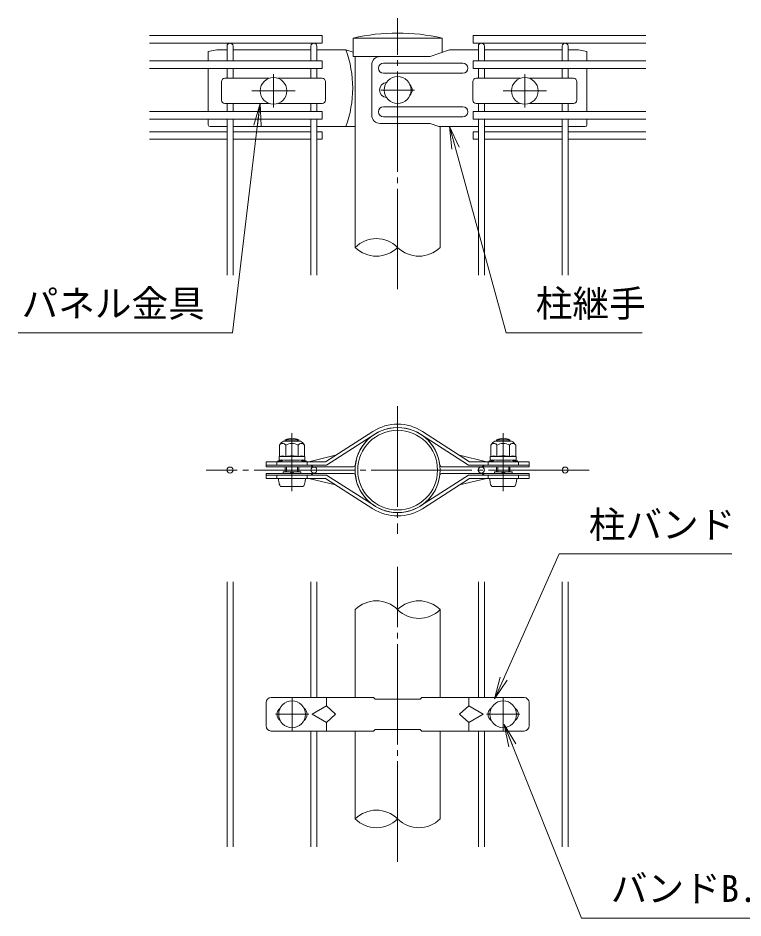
# Model space of a CAD drawing. Units: millimetres, scale not verified. Extents: x -4200 to 4200, y -2970 to 2970.
# Drawn here: x 2069 to 3368, y -436 to 1177 of the extents above; entities that cross this region are included whole.
import ezdxf
from ezdxf.enums import TextEntityAlignment as Align

# ---------------------------------------------------------------- set-up
doc = ezdxf.new("R2010")
doc.units = ezdxf.units.MM
doc.header["$LTSCALE"] = 10
doc.linetypes.add('LONG_CHAIN', pattern=[21, 18, -1, 1, -1])
doc.linetypes.add('LONG_DASHED2', pattern=[13, 12, -1])
for name, color, linetype, lineweight in [('0-3_D-STR2', 7, 'Continuous', 9), ('0-4_D-STR1', 1, 'Continuous', 9), ('0-5_D-BMK', 2, 'LONG_CHAIN', 9), ('0-6_D-STR-DIM', 7, 'Continuous', 9), ('0-7_0', 7, 'Continuous', 9), ('0-9_D-STR3', 3, 'Continuous', 9), ('0-D_D-STR-TXT', 7, 'Continuous', 9)]:
    doc.layers.add(name, color=color, linetype=linetype, lineweight=lineweight)
doc.styles.add('ＭＳ ゴシック', font='')
doc.styles.get('ＭＳ ゴシック').set_extended_font_data('MS Gothic')

# ---------------------------------------------------------------- blocks, each defined once
blk = doc.blocks.new('_Open')
at = {"layer": '0-7_0'}
blk.add_line((-10, 1.667), (0, 0), dxfattribs=at)
blk.add_lwpolyline([(-10, -1.667), (0, 0), (-10, 0)], dxfattribs=at)

msp = doc.modelspace()

# ---------------------------------------------------------------- linework, layer by layer
at = {"layer": '0-3_D-STR2'}
for p, q in [((2304.62, 1145.09), (2614.22, 1145.09)), ((2614.22, 1145.09), (2614.22, 1131.59)), ((3193.82, 1145.09), (2884.22, 1145.09)), ((2884.22, 1145.09), (2884.22, 1131.59)), ((2304.62, 1131.59), (2614.22, 1131.59)), ((3193.82, 1131.59), (2884.22, 1131.59)), ((2443.82, 1099.71), (2443.82, 1126.19)), ((2454.62, 1099.71), (2454.62, 1126.19)), ((2593.82, 1099.71), (2593.82, 1126.19)), ((2604.62, 1099.71), (2604.62, 1126.19)), ((2893.82, 1099.71), (2893.82, 1126.19)), ((2904.62, 1099.71), (2904.62, 1126.19)), ((3043.82, 1099.71), (3043.82, 1126.19)), ((3054.62, 1099.71), (3054.62, 1126.19)), ((2304.62, 1099.71), (2614.22, 1099.71)), ((2614.22, 1099.71), (2614.22, 1086.21)), ((3193.82, 1099.71), (2884.22, 1099.71)), ((2884.22, 1099.71), (2884.22, 1086.21)), ((2304.62, 1086.21), (2614.22, 1086.21)), ((2443.82, 1068.56), (2443.82, 1086.21)), ((2454.62, 1068.56), (2454.62, 1086.21)), ((2593.82, 1068.56), (2593.82, 1086.21)), ((2604.62, 1068.56), (2604.62, 1086.21)), ((3193.82, 1086.21), (2884.22, 1086.21)), ((2893.82, 1068.56), (2893.82, 1086.21)), ((2904.62, 1068.56), (2904.62, 1086.21)), ((3043.82, 1068.56), (3043.82, 1086.21)), ((3054.62, 1068.56), (3054.62, 1086.21)), ((2443.82, 1008.96), (2443.82, 1023.56)), ((2454.62, 1008.96), (2454.62, 1023.56)), ((2593.82, 1008.96), (2593.82, 1023.56)), ((2604.62, 1008.96), (2604.62, 1023.56)), ((2893.82, 1008.96), (2893.82, 1023.56)), ((2904.62, 1008.96), (2904.62, 1023.56)), ((3043.82, 1008.96), (3043.82, 1023.56)), ((3054.62, 1008.96), (3054.62, 1023.56)), ((2304.62, 1008.96), (2614.22, 1008.96)), ((2614.22, 1008.96), (2614.22, 995.46)), ((3193.82, 1008.96), (2884.22, 1008.96)), ((2884.22, 1008.96), (2884.22, 995.46)), ((2304.62, 995.46), (2614.22, 995.46)), ((2443.82, 715.59), (2443.82, 995.46)), ((2454.62, 715.59), (2454.62, 995.46)), ((2593.82, 715.59), (2593.82, 995.46)), ((2604.62, 715.59), (2604.62, 995.46)), ((3193.82, 995.46), (2884.22, 995.46)), ((2893.82, 715.59), (2893.82, 995.46)), ((2904.62, 715.59), (2904.62, 995.46)), ((3043.82, 715.59), (3043.82, 995.46)), ((3054.62, 715.59), (3054.62, 995.46)), ((2304.62, 972.86), (2443.82, 972.86)), ((2454.62, 972.86), (2593.82, 972.86)), ((2604.62, 972.86), (2614.22, 972.86)), ((2614.22, 972.86), (2614.22, 959.36)), ((2893.82, 972.86), (2884.22, 972.86)), ((2884.22, 972.86), (2884.22, 959.36)), ((3043.82, 972.86), (2904.62, 972.86)), ((3193.82, 972.86), (3054.62, 972.86)), ((2304.62, 959.36), (2443.82, 959.36)), ((2454.62, 959.36), (2593.82, 959.36)), ((2604.62, 959.36), (2614.22, 959.36)), ((2893.82, 959.36), (2884.22, 959.36)), ((3043.82, 959.36), (2904.62, 959.36)), ((3193.82, 959.36), (3054.62, 959.36)), ((2443.82, -308.28), (2443.82, 166.72)), ((2454.62, -308.28), (2454.62, 166.72)), ((2593.82, -39.28), (2593.82, 166.72)), ((2604.62, -39.28), (2604.62, 166.72)), ((2893.82, -39.28), (2893.82, 166.72)), ((2904.62, -39.28), (2904.62, 166.72)), ((3043.82, -308.28), (3043.82, 166.72)), ((3054.62, -308.28), (3054.62, 166.72)), ((2593.82, -308.28), (2593.82, -102.28)), ((2604.62, -308.28), (2604.62, -102.28)), ((2893.82, -308.28), (2893.82, -102.28)), ((2904.62, -308.28), (2904.62, -102.28))]:
    msp.add_line(p, q, dxfattribs=at)
for centre in [(2449.22, 366.72), (2599.22, 366.72), (2899.22, 366.72), (3049.22, 366.72)]:
    msp.add_circle(centre, 5.4, dxfattribs=at)
for centre in [(2449.22, 1126.19), (2599.22, 1126.19), (2899.22, 1126.19), (3049.22, 1126.19)]:
    msp.add_arc(centre, 5.4, 0, 180, dxfattribs=at)
at = {"layer": '0-4_D-STR1'}
for p, q in [((2829.02, 1140.59), (2669.42, 1140.59)), ((2669.42, 1140.59), (2669.42, 1107.59)), ((2829.02, 1115.11), (2829.02, 1140.59)), ((2807.29, 1107.59), (2669.42, 1107.59)), ((2673.02, 1107.59), (2673.02, 765.59)), ((2825.42, 765.59), (2825.42, 982.14)), ((2673.02, 116.72), (2673.02, -40.78)), ((2825.42, -40.78), (2825.42, 116.72)), ((2673.02, -100.78), (2673.02, -258.28)), ((2825.42, -258.28), (2825.42, -100.78))]:
    msp.add_line(p, q, dxfattribs=at)
for radius in [76.2, 71.4]:
    msp.add_circle((2749.22, 366.72), radius, dxfattribs=at)
msp.add_arc((2749.22, 791.31), 358.28, 77.13052, 102.86948, dxfattribs=at)
at = {"layer": '0-5_D-BMK'}
for p, q in [((2749.22, 690.77), (2749.22, 1176.59)), ((2526.97, 1076.06), (2526.97, 1016.06)), ((2976.97, 1076.06), (2976.97, 1016.06)), ((2487.97, 1046.06), (2565.97, 1046.06)), ((2719.22, 1047.59), (2779.22, 1047.59)), ((2937.97, 1046.06), (3015.97, 1046.06)), ((2749.22, 481.02), (2749.22, 252.42)), ((2560.04, 328.64), (2560.04, 433.1)), ((2938.41, 328.64), (2938.41, 433.1)), ((3092.12, 366.72), (2406.32, 366.72)), ((2749.22, -334.97), (2749.22, 193.4)), ((2560.22, -100.78), (2560.22, -40.78)), ((2938.22, -100.78), (2938.22, -40.78)), ((2530.22, -70.78), (2590.22, -70.78)), ((2908.22, -70.78), (2968.22, -70.78))]:
    msp.add_line(p, q, dxfattribs=at)
at = {"layer": '0-6_D-STR-DIM'}
for centre, start, end in [((2711.12, 727.25), 45.18146, 134.81854), ((2711.12, 803.93), 225.18146, 314.81854), ((2787.32, 803.93), 225.18146, 314.81854), ((2711.12, 78.37), 45.18146, 134.81854), ((2787.32, 78.37), 45.18146, 134.81854), ((2787.32, 155.06), 225.18146, 314.81854), ((2711.12, -296.63), 45.18146, 134.81854), ((2711.12, -219.94), 225.18146, 314.81854), ((2787.32, -219.94), 225.18146, 314.81854)]:
    msp.add_arc(centre, 54.05, start, end, dxfattribs=at)
at = {"layer": '0-9_D-STR3'}
for p, q in [((2425.22, 1119.59), (2410.22, 1116.59)), ((2410.22, 1116.59), (2410.22, 1099.71)), ((2425.22, 1119.59), (2443.82, 1119.59)), ((2454.62, 1119.59), (2593.82, 1119.59)), ((2604.62, 1119.59), (2656.49, 1119.59)), ((2656.49, 1119.59), (2669.42, 1115.11)), ((2841.96, 1119.59), (2807.29, 1107.59)), ((2893.82, 1119.59), (2841.96, 1119.59)), ((3043.82, 1119.59), (2904.62, 1119.59)), ((3073.22, 1119.59), (3054.62, 1119.59)), ((3073.22, 1119.59), (3088.22, 1116.59)), ((3088.22, 1116.59), (3088.22, 1099.71)), ((2807.29, 1107.59), (2717.77, 1107.59)), ((2410.22, 1086.21), (2410.22, 1008.96)), ((2702.77, 1092.59), (2702.77, 1002.59)), ((2866.22, 1095.59), (2723.99, 1095.59)), ((3088.22, 1086.21), (3088.22, 1008.96)), ((2439.97, 1068.56), (2518.62, 1068.56)), ((2535.33, 1068.56), (2613.97, 1068.56)), ((2866.22, 1077.59), (2723.99, 1077.59)), ((2889.97, 1068.56), (2968.62, 1068.56)), ((2985.33, 1068.56), (3063.97, 1068.56)), ((2433.97, 1062.56), (2433.97, 1029.56)), ((2619.97, 1062.56), (2619.97, 1029.56)), ((2883.97, 1062.56), (2883.97, 1029.56)), ((3069.97, 1062.56), (3069.97, 1029.56)), ((2439.97, 1023.56), (2518.62, 1023.56)), ((2535.33, 1023.56), (2613.97, 1023.56)), ((2866.22, 1017.59), (2723.99, 1017.59)), ((2889.97, 1023.56), (2968.62, 1023.56)), ((2985.33, 1023.56), (3063.97, 1023.56)), ((2410.22, 995.46), (2410.22, 985.14)), ((2807.29, 987.59), (2717.77, 987.59)), ((2866.22, 999.59), (2723.99, 999.59)), ((2823.05, 982.14), (2807.29, 987.59)), ((3088.22, 995.46), (3088.22, 985.14)), ((2443.82, 982.14), (2413.22, 982.14)), ((2593.82, 982.14), (2454.62, 982.14)), ((2673.02, 982.14), (2604.62, 982.14)), ((2823.05, 982.14), (2893.82, 982.14)), ((2904.62, 982.14), (3043.82, 982.14)), ((3054.62, 982.14), (3085.22, 982.14)), ((2620.29, 381.76), (2704.9, 435.94)), ((2878.16, 381.76), (2793.55, 435.94)), ((2548.04, 418.66), (2548.04, 420.67)), ((2548.04, 420.67), (2572.04, 420.67)), ((2550.07, 418.66), (2550.07, 420.67)), ((2570, 418.66), (2570, 420.67)), ((2572.04, 418.66), (2572.04, 420.67)), ((2926.41, 418.66), (2926.41, 420.67)), ((2950.41, 420.67), (2926.41, 420.67)), ((2928.45, 418.66), (2928.45, 420.67)), ((2948.38, 418.66), (2948.38, 420.67)), ((2950.41, 418.66), (2950.41, 420.67)), ((2537.52, 411.14), (2537.52, 391.05)), ((2545.04, 418.66), (2575.04, 418.66)), ((2548.78, 411.14), (2548.78, 390.76)), ((2571.29, 411.14), (2571.29, 390.76)), ((2582.55, 411.14), (2582.55, 391.05)), ((2915.9, 411.14), (2915.9, 391.05)), ((2923.41, 418.66), (2953.41, 418.66)), ((2927.16, 411.14), (2927.16, 390.76)), ((2949.67, 411.14), (2949.67, 390.76)), ((2960.93, 411.14), (2960.93, 391.05)), ((2536.79, 390.63), (2536.79, 385.62)), ((2560.04, 390.76), (2536.86, 390.76)), ((2537.52, 391.05), (2537.01, 390.92)), ((2560.04, 390.76), (2583.21, 390.76)), ((2583.29, 390.56), (2583.29, 385.62)), ((2590.38, 381.76), (2638.22, 393.25)), ((2908.07, 381.76), (2860.22, 393.25)), ((2915.16, 390.63), (2915.16, 385.62)), ((2938.41, 390.76), (2915.24, 390.76)), ((2915.9, 391.05), (2915.39, 390.92)), ((2938.41, 390.76), (2961.59, 390.76)), ((2961.66, 390.56), (2961.66, 385.62)), ((2620.29, 381.76), (2513.7, 381.76)), ((2513.7, 381.76), (2513.7, 372.76)), ((2670.49, 372.76), (2513.7, 372.76)), ((2533.03, 381.76), (2533.03, 375.76)), ((2533.03, 381.76), (2533.03, 375.76)), ((2534.54, 383.26), (2538.85, 383.26)), ((2534.54, 383.26), (2534.54, 381.76)), ((2534.54, 381.76), (2538.85, 381.76)), ((2546.54, 384.16), (2537.05, 385.32)), ((2539.73, 383.54), (2541.47, 384.78)), ((2540.6, 382.32), (2543.62, 384.48)), ((2546.54, 384.16), (2573.54, 384.16)), ((2548.04, 363.67), (2548.04, 372.76)), ((2550.07, 363.67), (2550.07, 372.76)), ((2570, 363.67), (2570, 372.76)), ((2572.04, 363.67), (2572.04, 372.76)), ((2573.54, 384.16), (2583.02, 385.32)), ((2579.47, 382.32), (2576.45, 384.48)), ((2580.34, 383.54), (2578.6, 384.78)), ((2581.22, 381.76), (2585.54, 381.76)), ((2587.04, 381.76), (2587.04, 375.76)), ((2587.04, 381.76), (2587.04, 375.76)), ((2594.54, 375.76), (2597.66, 372.76)), ((2827.96, 372.76), (2984.75, 372.76)), ((2903.91, 375.76), (2900.79, 372.76)), ((2911.41, 381.76), (2911.41, 375.76)), ((2912.91, 383.26), (2917.23, 383.26)), ((2912.91, 383.26), (2912.91, 381.76)), ((2912.91, 381.76), (2917.23, 381.76)), ((2924.91, 384.16), (2915.43, 385.32)), ((2918.11, 383.54), (2919.85, 384.78)), ((2918.98, 382.32), (2922, 384.48)), ((2924.91, 384.16), (2951.91, 384.16)), ((2926.41, 363.67), (2926.41, 372.76)), ((2928.45, 363.67), (2928.45, 372.76)), ((2948.38, 363.67), (2948.38, 372.76)), ((2950.41, 363.67), (2950.41, 372.76)), ((2951.91, 384.16), (2961.4, 385.32)), ((2957.85, 382.32), (2954.82, 384.48)), ((2958.72, 383.54), (2956.98, 384.78)), ((2959.59, 381.76), (2963.91, 381.76)), ((2965.42, 381.76), (2965.42, 375.76)), ((2670.49, 360.67), (2513.7, 360.67)), ((2513.7, 351.67), (2513.7, 360.67)), ((2533.03, 351.67), (2533.03, 357.67)), ((2544.08, 363.67), (2575.99, 363.67)), ((2544.08, 363.67), (2544.08, 360.67)), ((2556.85, 363.67), (2559.4, 360.67)), ((2560.67, 360.67), (2563.22, 363.67)), ((2575.99, 363.67), (2575.99, 360.67)), ((2587.04, 351.67), (2587.04, 357.67)), ((2587.04, 351.67), (2587.04, 357.67)), ((2594.54, 357.67), (2597.66, 360.67)), ((2827.96, 360.67), (2984.75, 360.67)), ((2903.91, 357.67), (2900.79, 360.67)), ((2911.41, 351.67), (2911.41, 357.67)), ((2922.46, 363.67), (2954.37, 363.67)), ((2922.46, 363.67), (2922.46, 360.67)), ((2935.23, 363.67), (2937.78, 360.67)), ((2939.05, 360.67), (2941.6, 363.67)), ((2954.37, 363.67), (2954.37, 360.67)), ((2965.42, 351.67), (2965.42, 357.67)), ((2620.29, 351.67), (2513.7, 351.67)), ((2536.04, 351.67), (2584.04, 351.67)), ((2590.38, 351.67), (2638.22, 340.19)), ((2620.29, 351.67), (2704.9, 297.49)), ((2878.16, 351.67), (2793.55, 297.49)), ((2908.07, 351.67), (2860.22, 340.19)), ((2914.41, 351.67), (2962.41, 351.67)), ((2540.54, 337.27), (2579.54, 337.27)), ((2918.91, 337.27), (2957.91, 337.27)), ((2522.72, -40.78), (2705.72, -40.78)), ((2621.72, -40.78), (2621.72, -55.78)), ((2708.72, -43.78), (2705.72, -40.78)), ((2708.72, -43.78), (2789.72, -43.78)), ((2789.72, -43.78), (2792.72, -40.78)), ((2792.72, -40.78), (2975.72, -40.78)), ((2876.72, -40.78), (2876.72, -55.78)), ((2513.72, -49.78), (2513.72, -91.78)), ((2596.22, -70.78), (2621.72, -55.78)), ((2984.72, -49.78), (2984.72, -91.78)), ((2596.22, -70.78), (2621.72, -85.78)), ((2902.22, -70.78), (2876.72, -85.78)), ((2876.72, -85.78), (2876.72, -100.78)), ((2522.72, -100.78), (2705.72, -100.78)), ((2708.72, -97.78), (2705.72, -100.78)), ((2708.72, -97.78), (2789.72, -97.78)), ((2789.72, -97.78), (2792.72, -100.78)), ((2792.72, -100.78), (2975.72, -100.78))]:
    msp.add_line(p, q, dxfattribs=at)
at = {"layer": '0-9_D-STR3', "linetype": 'LONG_DASHED2'}
for p, q in [((2622.04, 375.76), (2708.13, 430.89)), ((2876.41, 375.76), (2790.32, 430.89)), ((2622.04, 375.76), (2513.7, 375.76)), ((2876.41, 375.76), (2984.75, 375.76)), ((2622.04, 357.67), (2513.7, 357.67)), ((2622.04, 357.67), (2708.13, 302.55)), ((2876.41, 357.67), (2790.32, 302.55)), ((2876.41, 357.67), (2984.75, 357.67))]:
    msp.add_line(p, q, dxfattribs=at)
at = {"layer": '0-9_D-STR3'}
for points in [[(2581.22, 383.26), (2585.54, 383.26), (2585.54, 381.76)], [(2878.16, 381.76), (2984.75, 381.76), (2984.75, 372.76)], [(2959.59, 383.26), (2963.91, 383.26), (2963.91, 381.76)], [(2878.16, 351.67), (2984.75, 351.67), (2984.75, 360.67)], [(2621.72, -55.78), (2638.22, -70.78), (2621.72, -85.78), (2621.72, -100.78)], [(2902.22, -70.78), (2876.72, -55.78), (2860.22, -70.78), (2876.72, -85.78)]]:
    msp.add_lwpolyline(points, dxfattribs=at)
for centre in [(2526.97, 1046.06), (2749.22, 1047.59), (2976.97, 1046.06), (2560.22, -70.78), (2938.22, -70.78)]:
    msp.add_circle(centre, 24, dxfattribs=at)
for centre, radius, start, end in [((2469.84, 1050.86), 198.9, 339.78603, 20.21397), ((2717.77, 1092.59), 15, 90, 180), ((2723.99, 1086.59), 9, 90, 270), ((2866.22, 1086.59), 9, 270, 90), ((2439.97, 1062.56), 6, 90, 180), ((2613.97, 1062.56), 6, 0, 90), ((2889.97, 1062.56), 6, 90, 180), ((3063.97, 1062.56), 6, 0, 90), ((2730.52, 1047.59), 13.5, 94.99037, 265.00963), ((2761.79, 1047.59), 13.5, 314.07965, 45.92035), ((2439.97, 1029.56), 6, 180, 270), ((2613.97, 1029.56), 6, 270, 0), ((2723.99, 1008.59), 9, 90, 270), ((2866.22, 1008.59), 9, 270, 90), ((2889.97, 1029.56), 6, 180, 270), ((3063.97, 1029.56), 6, 270, 0), ((2717.77, 1002.59), 15, 180, 270), ((2413.22, 985.14), 3, 180, 270), ((3085.22, 985.14), 3, 270, 0), ((2749.22, 366.72), 76.2, 6.55535, 173.44465), ((2749.22, 366.72), 82.2, 57.3664, 122.6336), ((2560.04, 398.17), 25.5, 61.92751, 118.07249), ((2938.41, 398.17), 25.5, 61.92751, 118.07249), ((2557.8, 398.34), 24, 122.13463, 147.68315), ((2543.15, 408.09), 6.4, 28.45309, 151.54691), ((2560.04, 393.87), 20.62, 90, 123.09348), ((2560.04, 393.87), 20.62, 56.90652, 90), ((2576.92, 408.09), 6.4, 28.45309, 151.54691), ((2562.27, 398.34), 24, 32.31685, 57.86537), ((2936.18, 398.34), 24, 122.13463, 147.68315), ((2921.53, 408.09), 6.4, 28.45309, 151.54691), ((2938.41, 393.87), 20.62, 90, 123.09348), ((2938.41, 393.87), 20.62, 56.90652, 90), ((2955.3, 408.09), 6.4, 28.45309, 151.54691), ((2940.65, 398.34), 24, 32.31685, 57.86537), ((2537.09, 390.63), 0.3, 105, 180), ((2543.15, 376.11), 15.97, 69.37322, 112.7756), ((2560.04, 328.49), 63.57, 90, 100.20031), ((2560.04, 328.49), 63.57, 79.79969, 90), ((2576.92, 376.11), 15.97, 67.2244, 110.62678), ((2582.99, 390.56), 0.3, 0, 67.2244), ((2915.46, 390.63), 0.3, 105, 180), ((2921.53, 376.11), 15.97, 69.37322, 112.7756), ((2938.41, 328.49), 63.57, 90, 100.20031), ((2938.41, 328.49), 63.57, 79.79969, 90), ((2955.3, 376.11), 15.97, 67.2244, 110.62678), ((2961.36, 390.56), 0.3, 0, 67.2244), ((2537.09, 385.62), 0.3, 180, 263), ((2538.85, 384.76), 1.5, 270, 305.53768), ((2538.85, 384.76), 3, 270, 305.53768), ((2544.5, 383.26), 1.5, 123.43373, 125.53768), ((2575.57, 383.26), 1.5, 54.46232, 56.56627), ((2581.22, 384.76), 3, 234.46232, 270), ((2581.22, 384.76), 1.5, 234.46232, 270), ((2582.99, 385.62), 0.3, 277, 0), ((2670.54, 375.76), 3, 268.91908, 353.44465), ((2827.91, 375.76), 3, 186.55535, 271.08092), ((2915.46, 385.62), 0.3, 180, 263), ((2917.23, 384.76), 1.5, 270, 305.53768), ((2917.23, 384.76), 3, 270, 305.53768), ((2922.88, 383.26), 1.5, 123.43373, 125.53768), ((2953.95, 383.26), 1.5, 54.46232, 56.56627), ((2959.59, 384.76), 3, 234.46232, 270), ((2959.59, 384.76), 1.5, 234.46232, 270), ((2961.36, 385.62), 0.3, 277, 0), ((2670.54, 357.67), 3, 6.55535, 91.08092), ((2749.22, 366.72), 76.2, 186.55535, 353.44465), ((2827.91, 357.67), 3, 88.91908, 173.44465), ((2749.22, 366.72), 82.2, 237.3664, 302.6336), ((2522.72, -49.78), 9, 90, 180), ((2975.72, -49.78), 9, 0, 90), ((2546.72, -70.78), 13.5, 125.46791, 234.53209), ((2573.72, -70.78), 13.5, 305.46791, 54.53209), ((2924.72, -70.78), 13.5, 125.46791, 234.53209), ((2951.72, -70.78), 13.5, 305.46791, 54.53209), ((2522.72, -91.78), 9, 180, 270), ((2975.72, -91.78), 9, 270, 0)]:
    msp.add_arc(centre, radius, start, end, dxfattribs=at)
for centre, start_param, end_param in [((2540.54, 351.67), 1.5707963, 3.1415927), ((2579.54, 351.67), 3.1415927, 4.712389), ((2918.91, 351.67), 1.5707963, 3.1415927), ((2957.91, 351.67), 3.1415927, 4.712389)]:
    msp.add_ellipse(centre, major_axis=(0, 14.4), ratio=0.3125, start_param=start_param, end_param=end_param, dxfattribs=at)
at = {"layer": '0-D_D-STR-TXT'}
for points in [[(2069.4, 612.81), (2453.25, 612.81), (2502.73, 1021.58)], [(3187.18, 612.81), (2943.62, 612.81), (2842.66, 980.21)], [(3347.46, 216.53), (3038.67, 216.53), (2923.71, -41.51)], [(3638.9, -435.75), (3078.33, -435.75), (2940.67, -91.12)]]:
    msp.add_lwpolyline(points, dxfattribs=at)

# ---------------------------------------------------------------- block references
at = {"layer": '0-D_D-STR-TXT', "xscale": 4, "yscale": 4}
for p, rotation in [((2502.97, 1023.56), 83.09795), ((2842.13, 982.14), 105.36476), ((2922.89, -43.34), 245.98538), ((2939.92, -89.26), 111.7749)]:
    msp.add_blockref('_Open', p, dxfattribs=dict(at, rotation=rotation))

# ---------------------------------------------------------------- texts
at = {"layer": '0-D_D-STR-TXT', "style": 'ＭＳ ゴシック'}
for s, p in [('パネル金具', (2075.93, 626.66)), ('柱継手', (2996.57, 626.66)), ('柱バンド', (3091.63, 230.63)), ('バンドB.N（角根）', (3131.03, -421.26))]:
    msp.add_text(s, height=48.09, dxfattribs=at).set_placement(p, align=Align.BOTTOM_LEFT)

doc.saveas('drawing.dxf')
